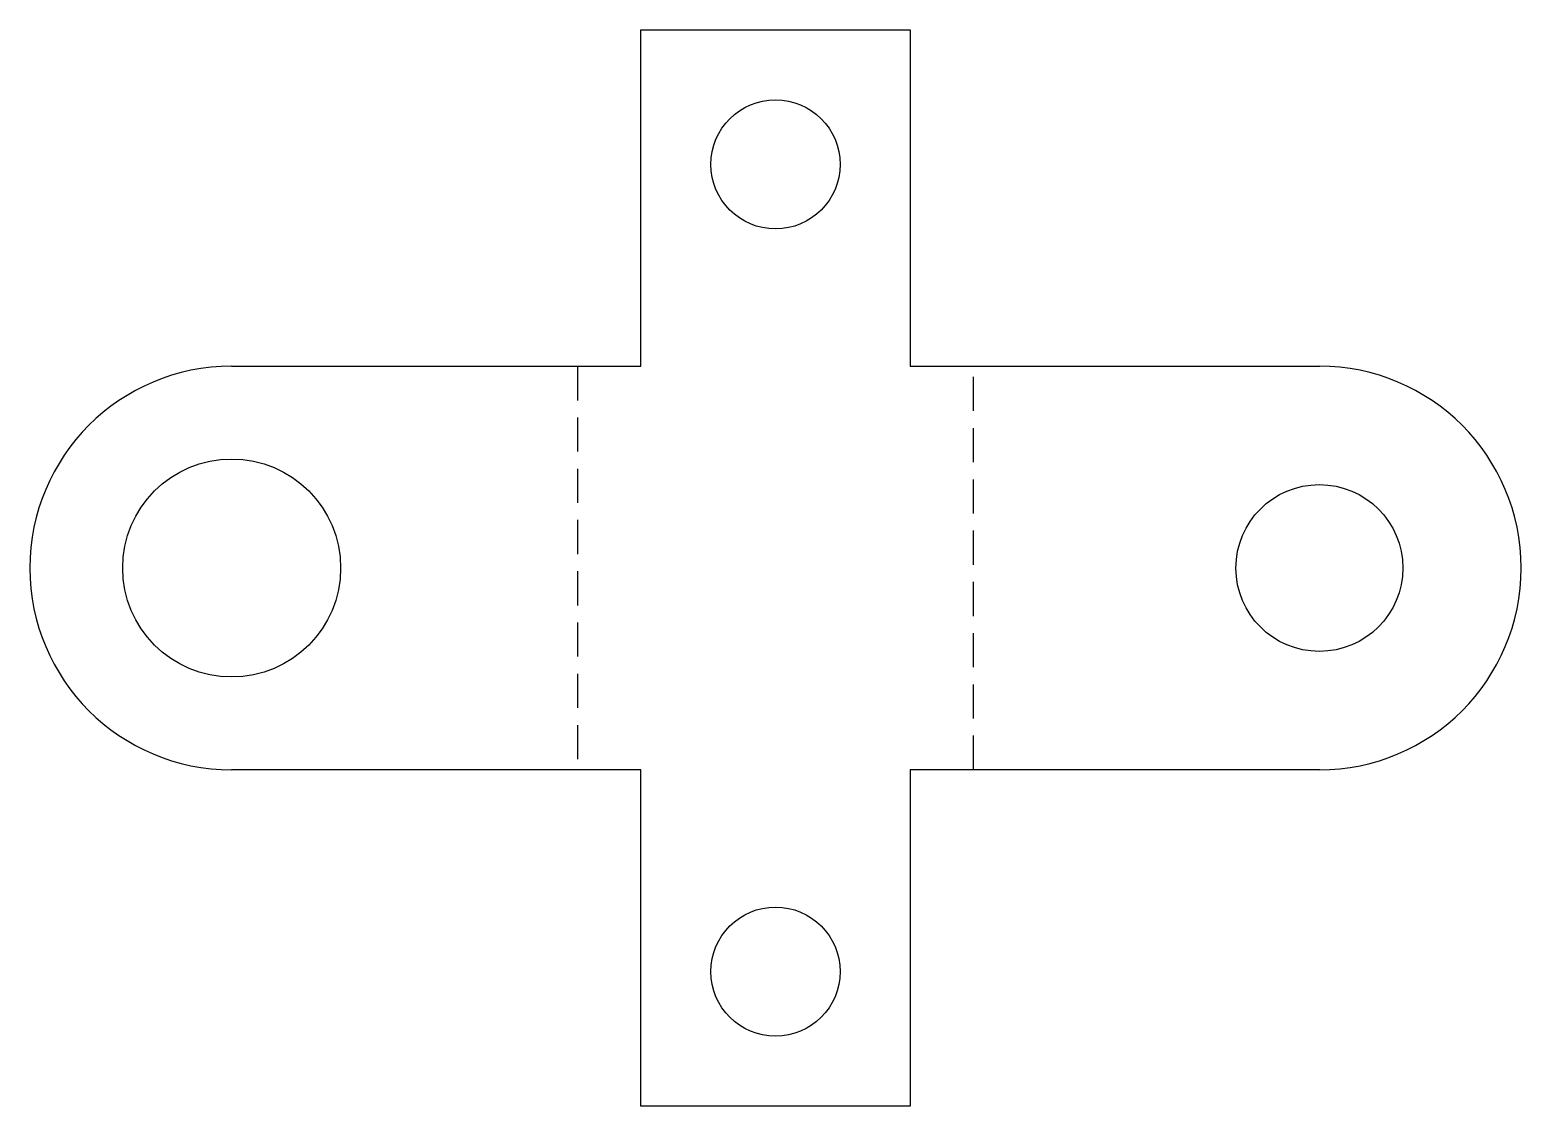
# Model space of a CAD drawing. Header units: millimetres. Extents: x -27.7 to 27.7, y -20 to 20.
import ezdxf

# ---------------------------------------------------------------- set-up
doc = ezdxf.new("R2010")
doc.units = ezdxf.units.MM
doc.linetypes.add('HIDDEN', pattern=[1.905, 1.27, -0.635])

msp = doc.modelspace()

# ---------------------------------------------------------------- linework, layer by layer
at = {"color": 7, "linetype": 'Continuous', "lineweight": 25}
for p, q in [((-5, 7.5), (-5, 20)), ((-5, 20), (5, 20)), ((5, 20), (5, 7.5)), ((-20.212, 7.5), (-5, 7.5)), ((5, 7.5), (20.212, 7.5)), ((-5, -7.5), (-20.212, -7.5)), ((-5, -20), (-5, -7.5)), ((20.212, -7.5), (5, -7.5)), ((5, -7.5), (5, -20)), ((5, -20), (-5, -20))]:
    msp.add_line(p, q, dxfattribs=at)
at = {"color": 7, "linetype": 'HIDDEN'}
for p, q in [((-7.356, 7.5), (-7.356, -7.5)), ((7.356, -7.5), (7.356, 7.5))]:
    msp.add_line(p, q, dxfattribs=at)
at = {"color": 7, "linetype": 'Continuous', "lineweight": 25}
for centre, radius in [((0, 15), 2.4), ((-20.212, 0), 4.05), ((20.212, 0), 3.1), ((0, -15), 2.4)]:
    msp.add_circle(centre, radius, dxfattribs=at)
for centre, start, end in [((-20.212, 0), 90, 270), ((20.212, 0), 270, 90)]:
    msp.add_arc(centre, 7.5, start, end, dxfattribs=at)

doc.saveas('drawing.dxf')
